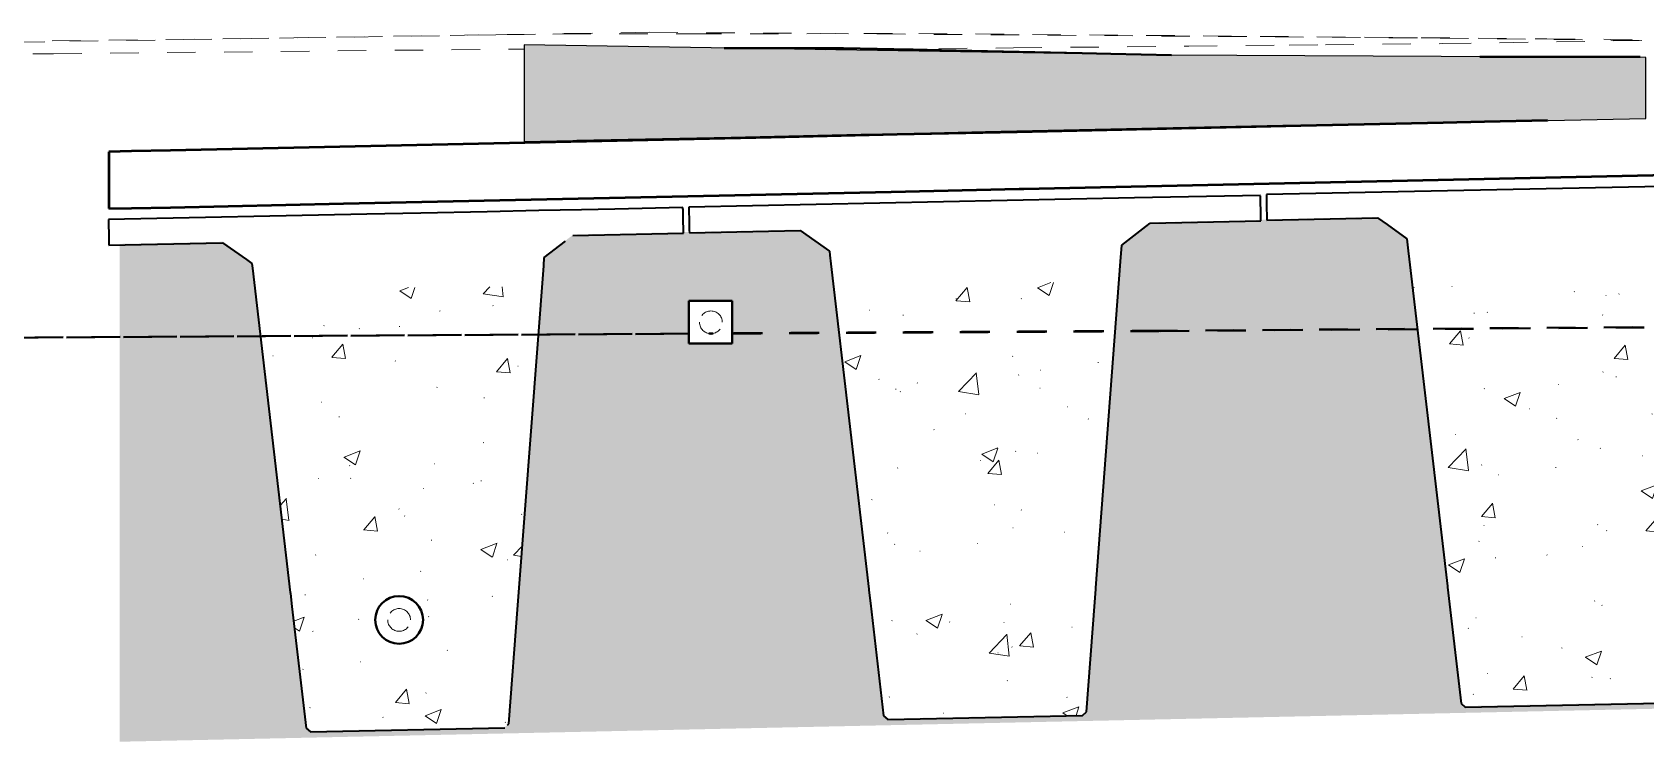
# Model space of a CAD drawing. Header units: metres. Extents: x -1147.3 to -1090.7, y 3.4 to 26.8.
# Drawn here: x -1106.54 to -1100.86, y 19.71 to 22.2 of the extents above; entities that cross this region are included whole.
import ezdxf

# ---------------------------------------------------------------- set-up
doc = ezdxf.new("R2010")
doc.units = ezdxf.units.M
for name, pattern in [('Dash - Tight', [0.0045, 0.003, -0.0015]), ('JacobsDash', [0.0045, 0.003, -0.0015]), ('JacobsDoubleCenter', [0.0255, 0.015, -0.0015, 0.003, -0.0015, 0.003, -0.0015])]:
    doc.linetypes.add(name, pattern=pattern)
for name, color, linetype, lineweight in [('A-DETL', 7, 'Continuous', 13), ('A-DETL-GENF', 7, 'Continuous', 9), ('A-FLOR', 7, 'Continuous', 50), ('C-TOPO', 7, 'Continuous', 9), ('S-BEAM', 7, 'Continuous', 50)]:
    doc.layers.add(name, color=color, linetype=linetype, lineweight=lineweight)
pattern_1 = [(50, (-1120.719, 10.849), (0.578435, -0.050612), [0.06048, -0.66532]), (355, (-1120.719, 10.849), (-0.111897, 0.6066), [0.04839, -0.53226]), (100.451, (-1120.671, 10.845), (0.466546, 0.555993), [0.0514, -0.56544]), (46.184, (-1120.719, 11.011), (0.86067, -0.133487), [0.09073, -0.99798]), (96.636, (-1120.648, 11), (0.753756, 0.78559), [0.0771, -0.84816]), (351.184, (-1120.719, 11.011), (0.753764, 0.78558), [0.07258, -0.79838]), (21, (-1120.639, 10.97), (0.481374, -0.324697), [0.06048, -0.66532]), (326, (-1120.639, 10.97), (0.196219, 0.584794), [0.04839, -0.53226]), (71.451, (-1120.599, 10.943), (0.6776, 0.260096), [0.0514, -0.56544]), (37.5, (-1120.719, 10.849), (0.0098042, 0.268466), [0.00168, -0.52413, 0.00168, -0.53865, -0.53427]), (37.5, (-1120.719, 10.849), (0.0098042, 0.268466), [-1.066, 0.00168, -0.5326]), (7.5, (-1120.719, 10.849), (0.212148, 0.318072), [0.00168, -0.30639, 0.00168, -0.51203, -0.20363]), (7.5, (-1120.719, 10.849), (0.212148, 0.318072), [-0.82177, 0.00168, -0.20195]), (327.5, (-1120.899, 10.849), (0.430499, -0.018185), [0.00168, -0.19994, 0.00168, -0.62735, -0.83468]), (327.5, (-1120.899, 10.849), (0.430499, -0.018185), [-0.83064, 0.00168, -0.833]), (317.5, (-1120.98, 10.849), (0.470313, 0.080731), [0.00168, -0.26042, 0.00168, -0.41606, -0.59274]), (317.5, (-1120.98, 10.849), (0.470313, 0.080731), [-0.67984, 0.00168, -0.59106])]

# ---------------------------------------------------------------- blocks, each defined once
blk = doc.blocks.new('T2DPAA-T2D-PWA-GE-M3D-100001_RockLevels_rvt-1-DRG-2873023 - SECTION 2A')
at = {"layer": 'C-TOPO', "color": 190, "linetype": 'Dash - Tight', "lineweight": 40, "true_color": 0x8000ff}
for p, q in [((-1129.9514, 21.1723), (-1132.209, 21.1553)), ((-1132.209, 21.1543), (-1129.9514, 21.1713)), ((-1133.8673, 21.1456), (-1139.2553, 21.114)), ((-1139.2553, 21.113), (-1133.8673, 21.1446)), ((-1133.7817, 21.1461), (-1133.7977, 21.146)), ((-1133.7904, 21.145), (-1133.7897, 21.1451)), ((-1132.209, 21.1553), (-1133.7151, 21.1465)), ((-1133.7151, 21.1455), (-1132.209, 21.1543))]:
    blk.add_line(p, q, dxfattribs=at)
blk = doc.blocks.new('T2DPAA-T2D-PWA-SU-M3D-000101_dwg-40820706-DRG-2873023 - SECTION 2A')
at = {"color": 9, "linetype": 'Dash - Tight', "lineweight": 18, "true_color": 0xc0c0c0}
for p, q in [((-1136.0442, 22.1729), (-1134.5463, 22.1954)), ((-1134.5463, 22.1954), (-1134.3123, 22.1989)), ((-1134.3123, 22.1989), (-1133.8523, 22.1987)), ((-1133.8523, 22.1987), (-1133.0597, 22.2004)), ((-1133.0597, 22.2004), (-1131.4929, 22.1871)), ((-1131.4929, 22.1871), (-1130.8516, 22.1816)), ((-1130.8516, 22.1816), (-1130.3974, 22.1777)), ((-1138.4314, 22.1341), (-1136.0442, 22.1729))]:
    blk.add_line(p, q, dxfattribs=at)
blk = doc.blocks.new('T2DPAA-T2D-PWA-SU-M3D-000100_SurveySurface_rvt-1-DRG-2873023 - SECTION 2A')
at = {"color": 9, "linetype": 'Dash - Tight', "lineweight": 18, "true_color": 0xc0c0c0}
blk.add_blockref('T2DPAA-T2D-PWA-SU-M3D-000101_dwg-40820706-DRG-2873023 - SECTION 2A', (0, 0), dxfattribs=at)
blk = doc.blocks.new('T2DPAA-T2D-PWA-SU-M3D-000101_dwg-V17-DRG-2873023 - SECTION 2A')
at = {"color": 9, "linetype": 'Dash - Tight', "lineweight": 18, "true_color": 0xc0c0c0}
for p, q in [((-1131.2176, 22.1646), (-1129.2968, 22.1952)), ((-1137.5742, 22.1145), (-1136.1096, 22.1291)), ((-1136.1095, 22.1291), (-1136.1015, 22.1292)), ((-1136.1015, 22.1292), (-1134.4878, 22.1453)), ((-1134.4878, 22.1453), (-1134.4461, 22.1452)), ((-1133.3889, 22.1433), (-1132.7263, 22.1498)), ((-1132.7263, 22.1498), (-1132.11, 22.1559)), ((-1132.11, 22.1559), (-1131.757, 22.1593)), ((-1131.757, 22.1593), (-1131.6294, 22.1606)), ((-1131.6294, 22.1606), (-1131.2176, 22.1646))]:
    blk.add_line(p, q, dxfattribs=at)
blk = doc.blocks.new('T2DPAA-T2D-PWA-SU-M3D-000100_SurveySurface_rvt-2-DRG-2873023 - SECTION 2A')
at = {"color": 9, "linetype": 'Dash - Tight', "lineweight": 18, "true_color": 0xc0c0c0}
blk.add_blockref('T2DPAA-T2D-PWA-SU-M3D-000101_dwg-V17-DRG-2873023 - SECTION 2A', (0, 0), dxfattribs=at)
blk = doc.blocks.new('06_SFR_GCT_Girder_SuperT_BR08Edge_CS - Super T - 1815-6266581-DRG-2873023 - SECTION 2A')
at = {"layer": 'S-BEAM', "lineweight": 9, "true_color": 0xc0c0c0}
h = blk.add_hatch(dxfattribs=at)
h.set_pattern_fill('FP_34', color=9, style=0, pattern_type=2)
h.set_pattern_definition(pattern_1)
h.paths.add_polyline_path([(-1131.138, 19.8327), (-1130.4538, 19.8468), (-1130.4397, 19.8601), (-1130.3275, 21.3412), (-1131.3264, 21.3338), (-1131.1522, 19.845), (-1131.1391, 19.8337)])
at = {"layer": 'S-BEAM', "lineweight": 35}
for p, q in [((-1129.9236, 21.673), (-1130.3434, 21.6644)), ((-1129.9044, 21.6734), (-1129.9236, 21.673)), ((-1129.8865, 21.6738), (-1129.9044, 21.6734)), ((-1129.8281, 21.675), (-1129.8865, 21.6738)), ((-1129.828, 21.6737), (-1129.8281, 21.675)), ((-1129.8279, 21.6679), (-1129.828, 21.6737)), ((-1129.8268, 21.6112), (-1129.8279, 21.6673)), ((-1130.3906, 21.6634), (-1131.8375, 21.6338)), ((-1131.8375, 21.6338), (-1131.8374, 21.6304)), ((-1131.8374, 21.6302), (-1131.8368, 21.5994)), ((-1130.3434, 21.6644), (-1130.3906, 21.6634)), ((-1129.8266, 21.6037), (-1129.8268, 21.611)), ((-1131.8368, 21.5988), (-1131.8367, 21.5956)), ((-1131.8367, 21.5956), (-1131.8366, 21.5898)), ((-1131.8366, 21.5898), (-1131.8366, 21.5872)), ((-1131.8366, 21.5872), (-1131.836, 21.5596)), ((-1131.836, 21.5593), (-1131.8357, 21.5438)), ((-1130.2669, 21.5374), (-1130.2239, 21.5706)), ((-1130.2235, 21.5709), (-1130.2155, 21.577)), ((-1130.2155, 21.577), (-1129.8262, 21.585)), ((-1129.8266, 21.6011), (-1129.8266, 21.6037)), ((-1129.8262, 21.585), (-1129.8266, 21.6011)), ((-1131.8357, 21.5438), (-1131.4464, 21.5518)), ((-1131.4464, 21.5518), (-1131.4132, 21.5283)), ((-1131.4132, 21.5283), (-1131.3434, 21.4789)), ((-1130.3197, 21.4447), (-1130.3155, 21.4999)), ((-1130.3155, 21.4999), (-1130.2669, 21.5374)), ((-1131.3434, 21.4789), (-1131.3385, 21.4368)), ((-1130.322, 21.4145), (-1130.3197, 21.4447)), ((-1131.3385, 21.4368), (-1131.3349, 21.4067)), ((-1131.3349, 21.4067), (-1131.2009, 20.2579)), ((-1130.4092, 20.2623), (-1130.322, 21.4145)), ((-1131.2009, 20.2579), (-1131.2004, 20.2542)), ((-1131.2004, 20.2542), (-1131.1527, 19.8454)), ((-1130.413, 20.2128), (-1130.4095, 20.2586)), ((-1130.4095, 20.2586), (-1130.4092, 20.2623)), ((-1130.4397, 19.8601), (-1130.413, 20.2128)), ((-1130.4538, 19.8468), (-1130.4397, 19.8601)), ((-1131.1527, 19.8454), (-1131.138, 19.8327)), ((-1131.138, 19.8327), (-1130.4538, 19.8468))]:
    blk.add_line(p, q, dxfattribs=at)
at = {"layer": 'S-BEAM'}
for p, q in [((-1130.4397, 19.8601), (-1130.4393, 19.8601)), ((-1130.4535, 19.8468), (-1130.4538, 19.8468))]:
    blk.add_line(p, q, dxfattribs=at)
blk = doc.blocks.new('06_SFR_GCT_Girder_SuperT_BR08Edge_CS - Super T - 1815-6266069-DRG-2873023 - SECTION 2A')
at = {"layer": 'S-BEAM', "lineweight": 9, "true_color": 0xc0c0c0}
h = blk.add_hatch(dxfattribs=at)
h.set_pattern_fill('FP_34', color=9, style=0, pattern_type=2)
h.set_pattern_definition(pattern_1)
h.paths.add_polyline_path([(-1133.1682, 19.789), (-1132.484, 19.803), (-1132.4698, 19.8163), (-1132.3555, 21.3262), (-1133.3599, 21.3188), (-1133.1829, 19.8017), (-1133.1703, 19.7908)])
at = {"layer": 'S-BEAM', "lineweight": 35}
for p, q in [((-1132.3009, 21.6221), (-1133.8676, 21.59)), ((-1131.8582, 21.6312), (-1132.3009, 21.6221)), ((-1131.8582, 21.6304), (-1131.8582, 21.6312)), ((-1131.8575, 21.5987), (-1131.8582, 21.63)), ((-1133.8676, 21.59), (-1133.8675, 21.5849)), ((-1133.8675, 21.5849), (-1133.8675, 21.5813)), ((-1133.8675, 21.5813), (-1133.8674, 21.5795)), ((-1133.8674, 21.5795), (-1133.8673, 21.5757)), ((-1133.8673, 21.5757), (-1133.8667, 21.5454)), ((-1131.8575, 21.5972), (-1131.8575, 21.5987)), ((-1131.8575, 21.5954), (-1131.8575, 21.5968)), ((-1131.8573, 21.5871), (-1131.8575, 21.5954)), ((-1131.8567, 21.5595), (-1131.8573, 21.5871)), ((-1131.8564, 21.5412), (-1131.8567, 21.5592)), ((-1133.8667, 21.5451), (-1133.866, 21.5089)), ((-1133.866, 21.5089), (-1133.8658, 21.5)), ((-1133.8658, 21.5), (-1133.4765, 21.508)), ((-1133.4765, 21.508), (-1133.3735, 21.4351)), ((-1132.3456, 21.4562), (-1132.2608, 21.5216)), ((-1132.2608, 21.5216), (-1132.2457, 21.5332)), ((-1132.2457, 21.5332), (-1131.8564, 21.5412)), ((-1132.35, 21.3989), (-1132.3456, 21.4562)), ((-1133.3735, 21.4351), (-1133.3719, 21.4212)), ((-1133.3719, 21.4212), (-1133.3684, 21.3911)), ((-1133.3684, 21.3911), (-1133.2348, 20.2467)), ((-1132.4369, 20.2511), (-1132.35, 21.3989)), ((-1132.4371, 20.2474), (-1132.4369, 20.2511)), ((-1133.2348, 20.2467), (-1133.2344, 20.243)), ((-1133.2344, 20.243), (-1133.2291, 20.198)), ((-1133.2291, 20.1975), (-1133.1829, 19.8017)), ((-1132.4698, 19.8163), (-1132.4406, 20.2018)), ((-1132.4406, 20.2018), (-1132.4371, 20.2474)), ((-1133.1829, 19.8017), (-1133.1682, 19.789)), ((-1133.1682, 19.789), (-1132.484, 19.803)), ((-1132.484, 19.803), (-1132.4698, 19.8163))]:
    blk.add_line(p, q, dxfattribs=at)
at = {"layer": 'S-BEAM'}
for p, q in [((-1132.4836, 19.803), (-1132.484, 19.803)), ((-1132.4698, 19.8163), (-1132.4694, 19.8163))]:
    blk.add_line(p, q, dxfattribs=at)

msp = doc.modelspace()

# ---------------------------------------------------------------- hatches: boundary and pattern name
at = {"layer": 'A-DETL-GENF', "true_color": 0xffffff}
msp.add_hatch(color=7, dxfattribs=at).paths.add_polyline_path([(-1104.8073, 21.8209), (-1100.8651, 21.9019), (-1100.8651, 22.1159), (-1102.588, 22.1246), (-1104.8073, 22.1604), (-1104.8073, 21.8218)])
at = {"layer": 'A-DETL-GENF', "true_color": 0xc0c0c0}
h = msp.add_hatch(color=9, dxfattribs=at)
h.paths.add_polyline_path([(-1106.2294, 19.7107), (-1090.9565, 20.0386), (-1090.9565, 20.0623), (-1091.3468, 20.0543), (-1091.3614, 20.0669), (-1091.5526, 21.7007), (-1091.6558, 21.7733), (-1092.0447, 21.7653), (-1092.0685, 21.7622), (-1092.4543, 21.7543), (-1092.5543, 21.6765), (-1092.6783, 20.0374), (-1092.6926, 20.0241), (-1093.3768, 20.0101), (-1093.3914, 20.0227), (-1093.5823, 21.6563), (-1093.6852, 21.7291), (-1094.0768, 21.7209), (-1094.0997, 21.7187), (-1094.4847, 21.7106), (-1094.5844, 21.6337), (-1094.7085, 19.9939), (-1094.7227, 19.9806), (-1095.407, 19.9666), (-1095.4215, 19.9792), (-1095.6125, 21.6128), (-1095.7153, 21.6856), (-1096.1079, 21.677), (-1096.1276, 21.674), (-1096.5149, 21.6657), (-1096.6145, 21.589), (-1096.7385, 19.9491), (-1096.7527, 19.9359), (-1097.437, 19.9219), (-1097.4516, 19.9345), (-1097.6423, 21.568), (-1097.746, 21.6409), (-1098.1391, 21.6323), (-1098.1588, 21.6299), (-1098.5453, 21.6215), (-1098.6448, 21.5443), (-1098.7687, 19.905), (-1098.783, 19.8918), (-1099.4673, 19.8778), (-1099.4818, 19.8904), (-1099.6726, 21.5239), (-1099.7755, 21.5968), (-1100.5747, 21.5803), (-1100.6747, 21.5032), (-1100.7987, 19.8633), (-1100.813, 19.85), (-1101.4972, 19.836), (-1101.5118, 19.8487), (-1101.7025, 21.4821), (-1101.8055, 21.5551), (-1102.1949, 21.5471), (-1102.2211, 21.5444), (-1102.6048, 21.5365), (-1102.7048, 21.4594), (-1102.8288, 19.8196), (-1102.8436, 19.8063), (-1103.5273, 19.7922), (-1103.5419, 19.805), (-1103.7327, 21.4384), (-1103.8356, 21.5113), (-1104.635, 21.4934), (-1104.735, 21.4163), (-1104.859, 19.7765), (-1104.8747, 19.7631), (-1105.5575, 19.7491), (-1105.5721, 19.7618), (-1105.7629, 21.3953), (-1105.8658, 21.4682), (-1106.2294, 21.4607), (-1106.2294, 19.7119)])
h.paths.add_polyline_path([(-1097.936, 20.097), (-1098.3863, 20.097), (-1098.3863, 20.672), (-1097.7519, 20.672), (-1097.7519, 20.097), (-1097.9229, 20.097)])
h.paths.add_polyline_path([(-1095.7979, 20.175), (-1096.2801, 20.175), (-1096.2801, 20.95), (-1095.7979, 20.95), (-1095.7979, 20.1773)])
h.paths.add_polyline_path([(-1091.9814, 20.265), (-1092.0418, 20.2709), (-1092.0999, 20.2882), (-1092.1534, 20.3164), (-1092.2003, 20.3543), (-1092.2388, 20.4006), (-1092.2674, 20.4533), (-1092.2851, 20.5105), (-1092.291, 20.5703), (-1092.2851, 20.6295), (-1092.2674, 20.6867), (-1092.2388, 20.7394), (-1092.1981, 20.7875), (-1092.1532, 20.8237), (-1092.0999, 20.8518), (-1092.0391, 20.8694), (-1091.9801, 20.8749), (-1091.921, 20.8691), (-1091.861, 20.8508), (-1091.8094, 20.8236), (-1091.7625, 20.7857), (-1091.724, 20.7394), (-1091.6946, 20.6841), (-1091.6777, 20.6287), (-1091.6718, 20.57), (-1091.6785, 20.5083), (-1091.6954, 20.4533), (-1091.7247, 20.3997), (-1091.764, 20.3531), (-1091.8094, 20.3164), (-1091.863, 20.2882), (-1091.9211, 20.2709), (-1091.9735, 20.2658)])
h.paths.add_polyline_path([(-1104.2261, 21.11), (-1104.2286, 21.11), (-1104.2286, 21.26), (-1104.0763, 21.26), (-1104.0763, 21.11), (-1104.213, 21.11)])
at = {"layer": 'S-BEAM', "lineweight": 9, "true_color": 0xc0c0c0}
h = msp.add_hatch(dxfattribs=at)
h.set_pattern_fill('FP_34', color=9, style=0, pattern_type=2)
h.set_pattern_definition([(50, (-1091.08023, 10.849), (0.578435, -0.050612), [0.06048, -0.66532]), (355, (-1091.08023, 10.849), (-0.111897, 0.6066), [0.04839, -0.53226]), (100.451, (-1091.03223, 10.845), (0.466546, 0.555993), [0.0514, -0.56544]), (46.184, (-1091.0802, 11.011), (0.86067, -0.133487), [0.09073, -0.99798]), (96.636, (-1091.0092, 11), (0.753756, 0.78559), [0.0771, -0.84816]), (351.184, (-1091.0802, 11.011), (0.753764, 0.78558), [0.07258, -0.79838]), (21, (-1091.00023, 10.97), (0.481374, -0.324697), [0.06048, -0.66532]), (326, (-1091.00023, 10.97), (0.196219, 0.584794), [0.04839, -0.53226]), (71.451, (-1090.96023, 10.943), (0.6776, 0.260096), [0.0514, -0.56544]), (37.5, (-1091.08023, 10.849), (0.0098042, 0.268466), [0.00168, -0.52413, 0.00168, -0.53865, -0.53427]), (37.5, (-1091.08023, 10.849), (0.0098042, 0.268466), [-1.066, 0.00168, -0.5326]), (7.5, (-1091.08023, 10.849), (0.212148, 0.318072), [0.00168, -0.30639, 0.00168, -0.51203, -0.20363]), (7.5, (-1091.08023, 10.849), (0.212148, 0.318072), [-0.82177, 0.00168, -0.20195]), (327.5, (-1091.26023, 10.849), (0.430499, -0.018185), [0.00168, -0.19994, 0.00168, -0.62735, -0.83468]), (327.5, (-1091.26023, 10.849), (0.430499, -0.018185), [-0.83064, 0.00168, -0.833]), (317.5, (-1091.34123, 10.849), (0.470313, 0.080731), [0.00168, -0.26042, 0.00168, -0.41606, -0.59274]), (317.5, (-1091.34123, 10.849), (0.470313, 0.080731), [-0.67984, 0.00168, -0.59106])])
h.paths.add_polyline_path([(-1105.5595, 19.7458), (-1104.8747, 19.7604), (-1104.8611, 19.774), (-1104.7447, 21.3112), (-1105.7545, 21.3037), (-1105.5742, 19.7585), (-1105.5627, 19.7486)])
h.paths.add_polyline_path([(-1105.2473, 20.0549), (-1105.269, 20.0578), (-1105.2893, 20.0662), (-1105.3067, 20.0795), (-1105.3203, 20.0975), (-1105.3284, 20.1172), (-1105.3313, 20.1389), (-1105.3284, 20.1606), (-1105.3188, 20.1826), (-1105.3067, 20.1983), (-1105.2875, 20.2124), (-1105.2673, 20.2203), (-1105.2473, 20.2229), (-1105.2256, 20.22), (-1105.2046, 20.2111), (-1105.1877, 20.198), (-1105.1741, 20.1797), (-1105.1662, 20.1606), (-1105.1633, 20.1389), (-1105.1669, 20.1153), (-1105.1745, 20.0969), (-1105.1879, 20.0795), (-1105.2053, 20.0662), (-1105.2273, 20.0575), (-1105.2416, 20.0556)])
h.paths.add_polyline_path([(-1105.2473, 20.0989), (-1105.2351, 20.101), (-1105.2264, 20.1049), (-1105.219, 20.1106), (-1105.2127, 20.1189), (-1105.2087, 20.1286), (-1105.2073, 20.1389), (-1105.2089, 20.1498), (-1105.2127, 20.1589), (-1105.219, 20.1672), (-1105.2285, 20.1741), (-1105.2384, 20.1777), (-1105.2482, 20.1788), (-1105.2582, 20.1773), (-1105.2689, 20.1723), (-1105.2757, 20.167), (-1105.2819, 20.1589), (-1105.2861, 20.1479), (-1105.2873, 20.1389), (-1105.2859, 20.1286), (-1105.2819, 20.1189), (-1105.2744, 20.1097), (-1105.2673, 20.1043), (-1105.2576, 20.1003), (-1105.2482, 20.099)])

# ---------------------------------------------------------------- linework, layer by layer
at = {"layer": 'A-DETL', "color": 8, "linetype": 'JacobsDash', "lineweight": 18, "true_color": 0x808080}
for p, q in [((-1105.9673, 22.1798), (-1116.2468, 22.078)), ((-1104.3675, 22.2046), (-1105.9673, 22.1798)), ((-1104.3675, 22.2046), (-1101.5876, 22.1842)), ((-1101.5876, 22.1842), (-1098.2478, 22.1424))]:
    msp.add_line(p, q, dxfattribs=at)
at = {"layer": 'A-DETL', "lineweight": 25}
for p, q in [((-1102.5421, 22.1238), (-1104.8073, 22.1604)), ((-1104.8073, 22.1604), (-1104.8073, 21.8209)), ((-1100.8651, 22.1159), (-1102.5421, 22.1238)), ((-1100.8651, 21.9015), (-1100.8651, 22.1159)), ((-1104.8073, 21.8209), (-1100.8651, 21.9015))]:
    msp.add_line(p, q, dxfattribs=at)
at = {"layer": 'A-DETL', "lineweight": 40}
for p, q in [((-1104.0763, 21.26), (-1104.2286, 21.26)), ((-1104.2286, 21.26), (-1104.2286, 21.11)), ((-1104.0763, 21.11), (-1104.0763, 21.26)), ((-1104.2286, 21.11), (-1104.0763, 21.11))]:
    msp.add_line(p, q, dxfattribs=at)
at = {"layer": 'A-DETL', "color": 16, "linetype": 'JacobsDoubleCenter', "lineweight": 9, "true_color": 0x7f0000}
for start, end in [(360, 180), (180, 0)]:
    msp.add_arc((-1104.1513, 21.185), 0.04, start, end, dxfattribs=at)
at = {"layer": 'A-DETL', "lineweight": 40}
for start, end in [(0, 180), (180, 360)]:
    msp.add_arc((-1105.2473, 20.1389), 0.084, start, end, dxfattribs=at)
at = {"layer": 'A-DETL', "color": 164, "linetype": 'JacobsDash', "lineweight": 9, "true_color": 0x002699}
for start, end in [(360, 180), (180, 0)]:
    msp.add_arc((-1105.2473, 20.1389), 0.04, start, end, dxfattribs=at)
at = {"layer": 'A-FLOR'}
for p, q in [((-1101.2108, 21.8944), (-1101.4315, 21.8896)), ((-1103.4971, 21.8447), (-1103.94, 21.8351)), ((-1103.4965, 21.8447), (-1103.4971, 21.8447)), ((-1103.0746, 21.8539), (-1103.4965, 21.8447)), ((-1102.077, 21.8756), (-1103.0746, 21.8539)), ((-1101.5769, 21.8864), (-1102.077, 21.8756)), ((-1101.4315, 21.8896), (-1101.5769, 21.8864)), ((-1106.1879, 21.7862), (-1106.2678, 21.7846)), ((-1106.2678, 21.7846), (-1106.2678, 21.767)), ((-1106.0513, 21.7892), (-1106.1879, 21.7862)), ((-1103.94, 21.8351), (-1106.0513, 21.7892)), ((-1106.2678, 21.767), (-1106.2678, 21.7231)), ((-1103.0516, 21.6544), (-1099.7588, 21.726)), ((-1106.2678, 21.7231), (-1106.2678, 21.7217)), ((-1106.2678, 21.7217), (-1106.2678, 21.7204)), ((-1106.2678, 21.7203), (-1106.2678, 21.6987)), ((-1106.2678, 21.6987), (-1106.2678, 21.6316)), ((-1106.2678, 21.6316), (-1106.2678, 21.6253)), ((-1106.2678, 21.6252), (-1106.2678, 21.5966)), ((-1105.4429, 21.6024), (-1103.5178, 21.6442)), ((-1103.5178, 21.6442), (-1103.0681, 21.654)), ((-1103.0681, 21.654), (-1103.0516, 21.6544)), ((-1106.2678, 21.5966), (-1106.2678, 21.5846)), ((-1106.2678, 21.5846), (-1106.1879, 21.5862)), ((-1106.1879, 21.5862), (-1106.0513, 21.5892)), ((-1106.0513, 21.5892), (-1105.4429, 21.6024))]:
    msp.add_line(p, q, dxfattribs=at)
at = {"layer": 'C-TOPO', "lineweight": 40}
for p, q in [((-1103.6856, 22.1487), (-1104.1045, 22.1491)), ((-1103.5079, 22.1452), (-1103.6856, 22.1487)), ((-1103.4566, 22.1441), (-1103.5079, 22.1452)), ((-1103.4545, 22.1441), (-1103.4562, 22.1441)), ((-1103.4403, 22.1438), (-1103.4545, 22.1441)), ((-1103.3926, 22.1427), (-1103.4403, 22.1438)), ((-1103.3916, 22.1427), (-1103.3926, 22.1427)), ((-1103.2898, 22.1403), (-1103.3916, 22.1427)), ((-1102.8456, 22.1306), (-1103.2896, 22.1403)), ((-1102.7459, 22.1285), (-1102.8456, 22.1306)), ((-1102.5324, 22.1238), (-1102.7459, 22.1285)), ((-1100.8851, 22.1182), (-1101.4479, 22.1187)), ((-1100.8851, 22.1165), (-1100.8851, 22.1182)), ((-1104.0804, 21.834), (-1103.6227, 21.8437)), ((-1103.6227, 21.8437), (-1103.6215, 21.8438)), ((-1103.6215, 21.8438), (-1103.4752, 21.8469)), ((-1103.4752, 21.8469), (-1103.1865, 21.853)), ((-1103.1865, 21.853), (-1102.1412, 21.8752)), ((-1102.1412, 21.8752), (-1101.876, 21.8808)), ((-1104.6221, 21.8225), (-1104.0804, 21.834)), ((-1104.6221, 21.8243), (-1104.6221, 21.8225))]:
    msp.add_line(p, q, dxfattribs=at)
at = {"layer": 'S-BEAM', "lineweight": 35}
for p, q in [((-1105.3608, 21.5653), (-1106.2691, 21.5467)), ((-1105.1709, 21.5692), (-1105.3608, 21.5653)), ((-1104.9381, 21.5739), (-1105.1709, 21.5692)), ((-1104.7557, 21.5777), (-1104.9381, 21.5739)), ((-1104.6061, 21.5808), (-1104.7557, 21.5777)), ((-1104.4894, 21.5831), (-1104.6059, 21.5808)), ((-1104.2495, 21.5881), (-1104.4894, 21.5831)), ((-1104.2495, 21.5852), (-1104.2495, 21.5881)), ((-1104.2494, 21.5812), (-1104.2495, 21.5848)), ((-1104.2494, 21.5794), (-1104.2494, 21.5812)), ((-1104.2493, 21.5756), (-1104.2494, 21.5794)), ((-1104.2487, 21.5453), (-1104.2493, 21.5756)), ((-1106.2691, 21.5467), (-1106.2688, 21.5312)), ((-1106.2688, 21.5309), (-1106.268, 21.4928)), ((-1104.637, 21.4901), (-1104.2477, 21.4981)), ((-1104.2479, 21.5087), (-1104.2487, 21.545)), ((-1104.2477, 21.4981), (-1104.2479, 21.5087)), ((-1106.268, 21.4928), (-1106.2673, 21.4567)), ((-1106.2673, 21.4567), (-1105.8679, 21.4649)), ((-1105.8679, 21.4649), (-1105.7838, 21.4054)), ((-1104.737, 21.413), (-1104.6629, 21.4701)), ((-1105.7838, 21.4054), (-1105.7648, 21.392)), ((-1105.7648, 21.392), (-1105.7629, 21.3756)), ((-1104.7392, 21.3834), (-1104.737, 21.413)), ((-1105.7629, 21.3756), (-1105.6299, 20.2354)), ((-1104.8261, 20.2362), (-1104.7392, 21.3834)), ((-1105.6299, 20.2354), (-1105.6294, 20.2317)), ((-1105.6294, 20.2317), (-1105.6242, 20.1864)), ((-1104.8295, 20.1907), (-1104.8261, 20.2362)), ((-1105.6242, 20.1864), (-1105.5742, 19.7585)), ((-1104.8611, 19.7731), (-1104.8295, 20.1907)), ((-1105.5742, 19.7585), (-1105.5595, 19.7458)), ((-1105.5595, 19.7458), (-1104.8753, 19.7599)), ((-1104.8658, 19.7688), (-1104.8611, 19.7731))]:
    msp.add_line(p, q, dxfattribs=at)

# ---------------------------------------------------------------- block references
at = {"lineweight": 5}
for name in ['T2DPAA-T2D-PWA-SU-M3D-000100_SurveySurface_rvt-1-DRG-2873023 - SECTION 2A', 'T2DPAA-T2D-PWA-SU-M3D-000100_SurveySurface_rvt-2-DRG-2873023 - SECTION 2A', 'T2DPAA-T2D-PWA-GE-M3D-100001_RockLevels_rvt-1-DRG-2873023 - SECTION 2A']:
    msp.add_blockref(name, (29.6388, 0), dxfattribs=at)
at = {"layer": 'S-BEAM'}
for name in ['06_SFR_GCT_Girder_SuperT_BR08Edge_CS - Super T - 1815-6266581-DRG-2873023 - SECTION 2A', '06_SFR_GCT_Girder_SuperT_BR08Edge_CS - Super T - 1815-6266069-DRG-2873023 - SECTION 2A']:
    msp.add_blockref(name, (29.6388, 0), dxfattribs=at)

doc.saveas('drawing.dxf')
